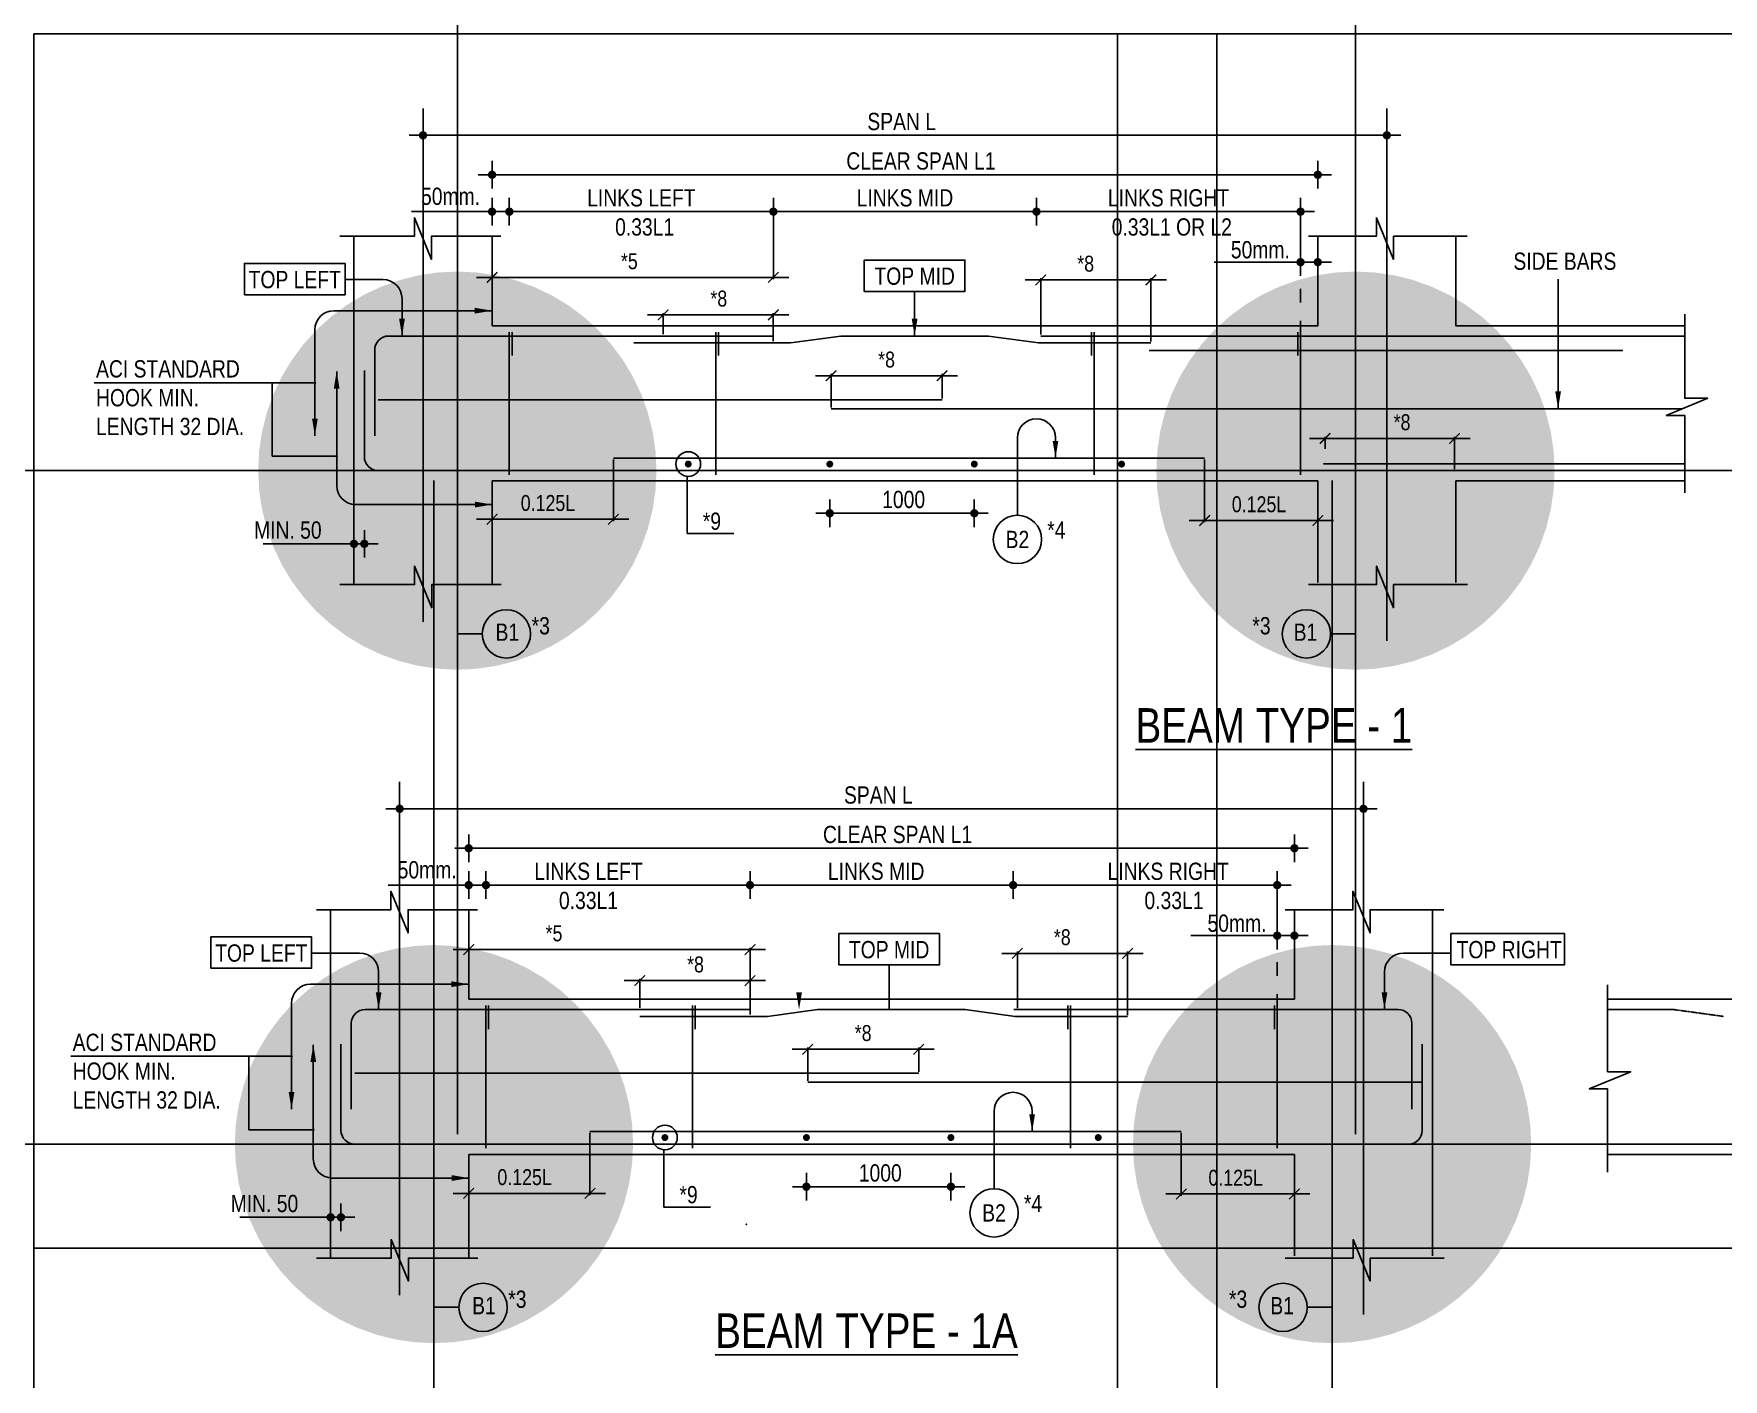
# Model space of a CAD drawing. Header units: millimetres. Extents: x 2250 to 89875, y -16050 to 57150.
# Drawn here: x 2250 to 27701, y 36876 to 57150 of the extents above; entities that cross this region are included whole.
import ezdxf
from ezdxf.enums import TextEntityAlignment as Align

# ---------------------------------------------------------------- set-up
doc = ezdxf.new("R2010")
doc.units = ezdxf.units.MM
doc.linetypes.add('CENTER', pattern=[2, 1.25, -0.25, 0.25, -0.25])
doc.linetypes.add('DASHED', pattern=[0.75, 0.5, -0.25])
for name, color, linetype in [('A-DIMN-25', 1, 'Continuous'), ('S-BARMRK', 7, 'Continuous'), ('S-brkline-8', 8, 'Continuous'), ('S-CL', 15, 'CENTER'), ('S-G-DIMS', 1, 'Continuous'), ('S-LEAD', 4, 'Continuous'), ('S-LOCI-DIM-IN-100', 1, 'Continuous'), ('S-REINF', 4, 'Continuous'), ('S-strc2', 2, 'Continuous'), ('S-symb-brkl', 8, 'Continuous'), ('S-TEXT-GA', 2, 'Continuous'), ('S-text-tit', 4, 'Continuous')]:
    doc.layers.add(name, color=color, linetype=linetype)
doc.layers.add('NPLT-JLA', color=193, linetype='Continuous', plot=False)
doc.styles.add('ARIAL', font='arial.ttf', dxfattribs={"width": 0.8})
doc.styles.add('TEXT-25 TIT', font='arial.ttf', dxfattribs={"width": 0.8, "height": 125})
doc.dimstyles.new('A-25-DIM-INT', dxfattribs={"dimscale": 25, "dimtxt": 1.8, "dimasz": 0.008, "dimexe": 100, "dimexo": 100, "dimgap": 1, "dimtad": 1, "dimdec": 4, "dimdsep": 46, "dimtxsty": 'ARIAL', "dimblk1": 'WSA-DOT-1', "dimblk2": 'WSA-DOT-1', "dimsah": 1, "dimcen": 0.025, "dimse1": 1, "dimse2": 1, "dimclrd": 1, "dimclre": 5, "dimclrt": 2, "dimazin": 2, "dimtfac": 1, "dimtdec": 4, "dimtix": 1, "dimtmove": 2, "dimatfit": 3, "dimldrblk": 'WSA-DOT-1', "dimfxl": 1, "dimtolj": 1, "dimtzin": 0, "dimarcsym": 0})
doc.dimstyles.new('ARIALDIMS', dxfattribs={"dimscale": 12, "dimtxt": 20, "dimasz": 19.5, "dimexe": 2.25, "dimexo": 1.75, "dimgap": 10, "dimtad": 1, "dimzin": 3, "dimdsep": 46, "dimtxsty": 'ARIAL', "dimblk1": 'nyatick', "dimblk2": 'nyatick', "dimsah": 1, "dimcen": 2.25, "dimclrd": 1, "dimclre": 1, "dimclrt": 2, "dimadec": 0, "dimazin": 0, "dimtfac": 1, "dimtmove": 0, "dimatfit": 3, "dimfxl": 1, "dimfrac": 2, "dimtolj": 1, "dimtzin": 0, "dimarcsym": 0})

# ---------------------------------------------------------------- blocks, each defined once
blk = doc.blocks.new('nyatick')
at = {"layer": 'S-G-DIMS'}
blk.add_line((-1.01, 0), (1, 0), dxfattribs=at)
at = {"layer": 'S-G-DIMS', "const_width": 0.08}
blk.add_lwpolyline([(0.34, 0.34), (-0.34, -0.34)], dxfattribs=at)
blk = doc.blocks.new('*D787')
at = {"layer": 'Defpoints', "color": 0, "transparency": 16777216}
for p in [(13392, 54470), (13392, 53479), (9154, 52955)]:
    blk.add_point(p, dxfattribs=at)
at = {"layer": 'S-G-DIMS', "color": 1, "lineweight": -2, "transparency": 16777216}
for p, q in [((13392, 54449), (13392, 53452)), ((9154, 52976), (9154, 53506)), ((9388, 53479), (13158, 53479))]:
    blk.add_line(p, q, dxfattribs=at)
at = {"layer": 'S-G-DIMS', "color": 1, "lineweight": -2, "transparency": 16777216, "xscale": 234, "yscale": 234, "zscale": 234, "rotation": 180}
blk.add_blockref('nyatick', (9154, 53479), dxfattribs=at)
at = {"layer": 'S-G-DIMS', "color": 1, "lineweight": -2, "transparency": 16777216, "xscale": 234, "yscale": 234, "zscale": 234}
blk.add_blockref('nyatick', (13392, 53479), dxfattribs=at)
at = {"layer": 'S-G-DIMS', "color": 2, "transparency": 16777216, "insert": (11222, 53721), "char_height": 240, "attachment_point": 5, "style": 'ARIAL'}
blk.add_mtext('\\A1;*5', dxfattribs=at)
blk = doc.blocks.new('*D788')
at = {"layer": 'Defpoints', "color": 0, "transparency": 16777216}
for p in [(19889, 50756), (19889, 49816), (21594, 49309)]:
    blk.add_point(p, dxfattribs=at)
at = {"layer": 'S-G-DIMS', "color": 1, "lineweight": -2, "transparency": 16777216}
for p, q in [((19889, 50735), (19889, 49789)), ((21360, 49816), (20123, 49816)), ((21594, 49330), (21594, 49843))]:
    blk.add_line(p, q, dxfattribs=at)
at = {"layer": 'S-G-DIMS', "color": 1, "lineweight": -2, "transparency": 16777216, "xscale": 234, "yscale": 234, "zscale": 234, "rotation": 180}
blk.add_blockref('nyatick', (19889, 49816), dxfattribs=at)
at = {"layer": 'S-G-DIMS', "color": 1, "lineweight": -2, "transparency": 16777216, "xscale": 234, "yscale": 234, "zscale": 234}
blk.add_blockref('nyatick', (21594, 49816), dxfattribs=at)
at = {"layer": 'S-G-DIMS', "color": 2, "transparency": 16777216, "insert": (20708, 50059), "char_height": 240, "attachment_point": 5, "style": 'ARIAL'}
blk.add_mtext('\\A1;0.125L', dxfattribs=at)
blk = doc.blocks.new('*D789')
at = {"layer": 'Defpoints', "color": 0, "transparency": 16777216}
for p in [(10981, 50756), (9154, 50324), (10981, 49835)]:
    blk.add_point(p, dxfattribs=at)
at = {"layer": 'S-G-DIMS', "color": 1, "lineweight": -2, "transparency": 16777216}
for p, q in [((10981, 50735), (10981, 49808)), ((9154, 50303), (9154, 49808)), ((9388, 49835), (10747, 49835))]:
    blk.add_line(p, q, dxfattribs=at)
at = {"layer": 'S-G-DIMS', "color": 1, "lineweight": -2, "transparency": 16777216, "xscale": 234, "yscale": 234, "zscale": 234, "rotation": 180}
blk.add_blockref('nyatick', (9154, 49835), dxfattribs=at)
at = {"layer": 'S-G-DIMS', "color": 1, "lineweight": -2, "transparency": 16777216, "xscale": 234, "yscale": 234, "zscale": 234}
blk.add_blockref('nyatick', (10981, 49835), dxfattribs=at)
at = {"layer": 'S-G-DIMS', "color": 2, "transparency": 16777216, "insert": (9996, 50078), "char_height": 240, "attachment_point": 5, "style": 'ARIAL'}
blk.add_mtext('\\A1;0.125L', dxfattribs=at)
blk = doc.blocks.new('WSA-DOT-1')
at = {"layer": 'S-LOCI-DIM-IN-100'}
for p, q in [((0, -200), (0, 200)), ((-200, 0), (200, 0))]:
    blk.add_line(p, q, dxfattribs=at)
at = {"layer": 'S-LOCI-DIM-IN-100', "color": 1, "const_width": 60}
blk.add_lwpolyline([(-30, 0, 1), (30, 0, 1)], format="xyb", close=True, dxfattribs=at)
blk = doc.blocks.new('*D777')
at = {"layer": 'Defpoints', "color": 0, "transparency": 16777216}
for p in [(17420, 53441), (17420, 52596), (19080, 52492)]:
    blk.add_point(p, dxfattribs=at)
at = {"layer": 'S-G-DIMS', "color": 1, "lineweight": -2, "transparency": 16777216}
for p, q in [((17420, 52617), (17420, 53468)), ((19080, 52513), (19080, 53468)), ((18846, 53441), (17654, 53441))]:
    blk.add_line(p, q, dxfattribs=at)
at = {"layer": 'S-G-DIMS', "color": 1, "lineweight": -2, "transparency": 16777216, "xscale": 234, "yscale": 234, "zscale": 234, "rotation": 180}
blk.add_blockref('nyatick', (17420, 53441), dxfattribs=at)
at = {"layer": 'S-G-DIMS', "color": 1, "lineweight": -2, "transparency": 16777216, "xscale": 234, "yscale": 234, "zscale": 234}
blk.add_blockref('nyatick', (19080, 53441), dxfattribs=at)
at = {"layer": 'S-G-DIMS', "color": 2, "transparency": 16777216, "insert": (18096, 53684), "char_height": 240, "attachment_point": 5, "style": 'ARIAL'}
blk.add_mtext('\\A1;*8', dxfattribs=at)
blk = doc.blocks.new('*D778')
at = {"layer": 'Defpoints', "color": 0, "transparency": 16777216}
for p in [(23653, 51052), (21703, 50877), (23653, 50567)]:
    blk.add_point(p, dxfattribs=at)
at = {"layer": 'S-G-DIMS', "color": 1, "lineweight": -2, "transparency": 16777216}
for p, q in [((21703, 50898), (21703, 51079)), ((21937, 51052), (23419, 51052)), ((23653, 50588), (23653, 51079))]:
    blk.add_line(p, q, dxfattribs=at)
at = {"layer": 'S-G-DIMS', "color": 1, "lineweight": -2, "transparency": 16777216, "xscale": 234, "yscale": 234, "zscale": 234, "rotation": 180}
blk.add_blockref('nyatick', (21703, 51052), dxfattribs=at)
at = {"layer": 'S-G-DIMS', "color": 1, "lineweight": -2, "transparency": 16777216, "xscale": 234, "yscale": 234, "zscale": 234}
blk.add_blockref('nyatick', (23653, 51052), dxfattribs=at)
at = {"layer": 'S-G-DIMS', "color": 2, "transparency": 16777216, "insert": (22826, 51295), "char_height": 240, "attachment_point": 5, "style": 'ARIAL'}
blk.add_mtext('\\A1; *8', dxfattribs=at)
blk = doc.blocks.new('*D785')
at = {"layer": 'Defpoints', "color": 0, "transparency": 16777216}
for p in [(14261, 51997), (14261, 51500), (15933, 51634)]:
    blk.add_point(p, dxfattribs=at)
at = {"layer": 'S-G-DIMS', "color": 1, "lineweight": -2, "transparency": 16777216}
for p, q in [((14261, 51521), (14261, 52024)), ((15699, 51997), (14495, 51997)), ((15933, 51655), (15933, 52024))]:
    blk.add_line(p, q, dxfattribs=at)
at = {"layer": 'S-G-DIMS', "color": 1, "lineweight": -2, "transparency": 16777216, "xscale": 234, "yscale": 234, "zscale": 234, "rotation": 180}
blk.add_blockref('nyatick', (14261, 51997), dxfattribs=at)
at = {"layer": 'S-G-DIMS', "color": 1, "lineweight": -2, "transparency": 16777216, "xscale": 234, "yscale": 234, "zscale": 234}
blk.add_blockref('nyatick', (15933, 51997), dxfattribs=at)
at = {"layer": 'S-G-DIMS', "color": 2, "transparency": 16777216, "insert": (15097, 52239), "char_height": 240, "attachment_point": 5, "style": 'ARIAL'}
blk.add_mtext('\\A1;*8', dxfattribs=at)
blk = doc.blocks.new('*D792')
at = {"layer": 'Defpoints', "color": 0, "transparency": 16777216}
for p in [(13041, 43351), (8802, 42807), (13041, 42447)]:
    blk.add_point(p, dxfattribs=at)
at = {"layer": 'S-G-DIMS', "color": 1, "lineweight": -2, "transparency": 16777216}
for p, q in [((8802, 42828), (8802, 43378)), ((9036, 43351), (12807, 43351)), ((13041, 42468), (13041, 43378))]:
    blk.add_line(p, q, dxfattribs=at)
at = {"layer": 'S-G-DIMS', "color": 1, "lineweight": -2, "transparency": 16777216, "xscale": 234, "yscale": 234, "zscale": 234, "rotation": 180}
blk.add_blockref('nyatick', (8802, 43351), dxfattribs=at)
at = {"layer": 'S-G-DIMS', "color": 1, "lineweight": -2, "transparency": 16777216, "xscale": 234, "yscale": 234, "zscale": 234}
blk.add_blockref('nyatick', (13041, 43351), dxfattribs=at)
at = {"layer": 'S-G-DIMS', "color": 2, "transparency": 16777216, "insert": (10087, 43593), "char_height": 240, "attachment_point": 5, "style": 'ARIAL'}
blk.add_mtext('\\A1;*5', dxfattribs=at)
blk = doc.blocks.new('*D793')
at = {"layer": 'Defpoints', "color": 0, "transparency": 16777216}
for p in [(19537, 40608), (19537, 39668), (21242, 39161)]:
    blk.add_point(p, dxfattribs=at)
at = {"layer": 'S-G-DIMS', "color": 1, "lineweight": -2, "transparency": 16777216}
for p, q in [((19537, 40587), (19537, 39641)), ((21008, 39668), (19771, 39668)), ((21242, 39182), (21242, 39695))]:
    blk.add_line(p, q, dxfattribs=at)
at = {"layer": 'S-G-DIMS', "color": 1, "lineweight": -2, "transparency": 16777216, "xscale": 234, "yscale": 234, "zscale": 234, "rotation": 180}
blk.add_blockref('nyatick', (19537, 39668), dxfattribs=at)
at = {"layer": 'S-G-DIMS', "color": 1, "lineweight": -2, "transparency": 16777216, "xscale": 234, "yscale": 234, "zscale": 234}
blk.add_blockref('nyatick', (21242, 39668), dxfattribs=at)
at = {"layer": 'S-G-DIMS', "color": 2, "transparency": 16777216, "insert": (20356, 39911), "char_height": 240, "attachment_point": 5, "style": 'ARIAL'}
blk.add_mtext('\\A1;0.125L', dxfattribs=at)
blk = doc.blocks.new('*D794')
at = {"layer": 'Defpoints', "color": 0, "transparency": 16777216}
for p in [(10629, 40608), (8802, 40175), (10629, 39677)]:
    blk.add_point(p, dxfattribs=at)
at = {"layer": 'S-G-DIMS', "color": 1, "lineweight": -2, "transparency": 16777216}
for p, q in [((10629, 40587), (10629, 39650)), ((8802, 40154), (8802, 39650)), ((9036, 39677), (10395, 39677))]:
    blk.add_line(p, q, dxfattribs=at)
at = {"layer": 'S-G-DIMS', "color": 1, "lineweight": -2, "transparency": 16777216, "xscale": 234, "yscale": 234, "zscale": 234, "rotation": 180}
blk.add_blockref('nyatick', (8802, 39677), dxfattribs=at)
at = {"layer": 'S-G-DIMS', "color": 1, "lineweight": -2, "transparency": 16777216, "xscale": 234, "yscale": 234, "zscale": 234}
blk.add_blockref('nyatick', (10629, 39677), dxfattribs=at)
at = {"layer": 'S-G-DIMS', "color": 2, "transparency": 16777216, "insert": (9644, 39920), "char_height": 240, "attachment_point": 5, "style": 'ARIAL'}
blk.add_mtext('\\A1;0.125L', dxfattribs=at)
blk = doc.blocks.new('*D808')
at = {"layer": 'Defpoints', "color": 0, "transparency": 16777216}
for p in [(17068, 43293), (17068, 42447), (18728, 42343)]:
    blk.add_point(p, dxfattribs=at)
at = {"layer": 'S-G-DIMS', "color": 1, "lineweight": -2, "transparency": 16777216}
for p, q in [((17068, 42468), (17068, 43320)), ((18494, 43293), (17302, 43293)), ((18728, 42364), (18728, 43320))]:
    blk.add_line(p, q, dxfattribs=at)
at = {"layer": 'S-G-DIMS', "color": 1, "lineweight": -2, "transparency": 16777216, "xscale": 234, "yscale": 234, "zscale": 234, "rotation": 180}
blk.add_blockref('nyatick', (17068, 43293), dxfattribs=at)
at = {"layer": 'S-G-DIMS', "color": 1, "lineweight": -2, "transparency": 16777216, "xscale": 234, "yscale": 234, "zscale": 234}
blk.add_blockref('nyatick', (18728, 43293), dxfattribs=at)
at = {"layer": 'S-G-DIMS', "color": 2, "transparency": 16777216, "insert": (17744, 43535), "char_height": 240, "attachment_point": 5, "style": 'ARIAL'}
blk.add_mtext('\\A1;*8', dxfattribs=at)
blk = doc.blocks.new('*D809')
at = {"layer": 'Defpoints', "color": 0, "transparency": 16777216}
for p in [(13909, 41848), (15581, 41486), (13909, 41352)]:
    blk.add_point(p, dxfattribs=at)
at = {"layer": 'S-G-DIMS', "color": 1, "lineweight": -2, "transparency": 16777216}
for p, q in [((13909, 41373), (13909, 41875)), ((15347, 41848), (14143, 41848)), ((15581, 41507), (15581, 41875))]:
    blk.add_line(p, q, dxfattribs=at)
at = {"layer": 'S-G-DIMS', "color": 1, "lineweight": -2, "transparency": 16777216, "xscale": 234, "yscale": 234, "zscale": 234, "rotation": 180}
blk.add_blockref('nyatick', (13909, 41848), dxfattribs=at)
at = {"layer": 'S-G-DIMS', "color": 1, "lineweight": -2, "transparency": 16777216, "xscale": 234, "yscale": 234, "zscale": 234}
blk.add_blockref('nyatick', (15581, 41848), dxfattribs=at)
at = {"layer": 'S-G-DIMS', "color": 2, "transparency": 16777216, "insert": (14745, 42091), "char_height": 240, "attachment_point": 5, "style": 'ARIAL'}
blk.add_mtext('\\A1;*8', dxfattribs=at)
blk = doc.blocks.new('*D796')
at = {"layer": 'Defpoints', "color": 0, "transparency": 16777216}
for p in [(11731, 52915), (11731, 52602), (13391, 52498)]:
    blk.add_point(p, dxfattribs=at)
at = {"layer": 'S-G-DIMS', "color": 1, "lineweight": -2, "transparency": 16777216}
for p, q in [((11731, 52623), (11731, 52942)), ((13391, 52519), (13391, 52942)), ((13157, 52915), (11965, 52915))]:
    blk.add_line(p, q, dxfattribs=at)
at = {"layer": 'S-G-DIMS', "color": 1, "lineweight": -2, "transparency": 16777216, "xscale": 234, "yscale": 234, "zscale": 234, "rotation": 180}
blk.add_blockref('nyatick', (11731, 52915), dxfattribs=at)
at = {"layer": 'S-G-DIMS', "color": 1, "lineweight": -2, "transparency": 16777216, "xscale": 234, "yscale": 234, "zscale": 234}
blk.add_blockref('nyatick', (13391, 52915), dxfattribs=at)
at = {"layer": 'S-G-DIMS', "color": 2, "transparency": 16777216, "insert": (12570, 53158), "char_height": 240, "attachment_point": 5, "style": 'ARIAL'}
blk.add_mtext('\\A1;*8', dxfattribs=at)
blk = doc.blocks.new('*D797')
at = {"layer": 'Defpoints', "color": 0, "transparency": 16777216}
for p in [(11380, 42883), (11380, 42453), (13040, 42349)]:
    blk.add_point(p, dxfattribs=at)
at = {"layer": 'S-G-DIMS', "color": 1, "lineweight": -2, "transparency": 16777216}
for p, q in [((11380, 42474), (11380, 42910)), ((12806, 42883), (11614, 42883)), ((13040, 42370), (13040, 42910))]:
    blk.add_line(p, q, dxfattribs=at)
at = {"layer": 'S-G-DIMS', "color": 1, "lineweight": -2, "transparency": 16777216, "xscale": 234, "yscale": 234, "zscale": 234, "rotation": 180}
blk.add_blockref('nyatick', (11380, 42883), dxfattribs=at)
at = {"layer": 'S-G-DIMS', "color": 1, "lineweight": -2, "transparency": 16777216, "xscale": 234, "yscale": 234, "zscale": 234}
blk.add_blockref('nyatick', (13040, 42883), dxfattribs=at)
at = {"layer": 'S-G-DIMS', "color": 2, "transparency": 16777216, "insert": (12219, 43125), "char_height": 240, "attachment_point": 5, "style": 'ARIAL'}
blk.add_mtext('\\A1;*8', dxfattribs=at)

msp = doc.modelspace()

# ---------------------------------------------------------------- linework, layer by layer
at = {"layer": 'NPLT-JLA'}
for p, q in [((2250, 57150), (2250, -16050)), ((89875, 57150), (2250, 57150)), ((18575, 57150), (18575, -16050)), ((18575, 57150), (18575, 2250)), ((20075, 57150), (20075, -16050)), ((20075, 57150), (89875, 57150)), ((20075, 57150), (20075, 2250)), ((2250, 38850), (89875, 38850)), ((2250, 38850), (72050, 38850)), ((2250, 38850), (72050, 38850)), ((20075, 38850.00004), (89875, 38850.00004))]:
    msp.add_line(p, q, dxfattribs=at)
msp.add_point((12986.70681, 39210.70269), dxfattribs=at)
at = {"layer": 'S-BARMRK'}
for points in [[(14761.90922, 53268.16353), (16277.2158, 53268.16353), (16277.2158, 53740.18325), (14761.90922, 53740.18325)], [(5423.16259, 53216.83461), (6938.46917, 53216.83461), (6938.46917, 53688.85433), (5423.16259, 53688.85433)], [(4919.19513, 43068.54862), (6434.50171, 43068.54862), (6434.50171, 43540.56834), (4919.19513, 43540.56834)], [(14377.08335, 43119.87755), (15892.38993, 43119.87755), (15892.38993, 43591.89726), (14377.08335, 43591.89726)], [(23598.9648, 43119.87755), (25308.7067, 43119.87755), (25308.7067, 43591.89726), (23598.9648, 43591.89726)]]:
    msp.add_lwpolyline(points, close=True, dxfattribs=at)
for centre in [(17068.17193, 49530.74288), (9369.61421, 48107.40292), (21422.33571, 48107.40292), (16716.11533, 39382.45689), (9017.55761, 37959.11693), (21070.27911, 37959.11693)]:
    msp.add_circle(centre, 364.05719, dxfattribs=at)
at = {"layer": 'S-brkline-8', "color": 1, "linetype": 'Continuous'}
for points in [[(9286.12922, 54098.85658), (8241.27211, 54098.85658), (8241.27211, 53750.68364), (7983.00741, 54376.65414), (7983.00741, 54098.85658), (6859.74003, 54098.85658)], [(23845.43766, 54098.85658), (22734.10414, 54098.85658), (22734.10414, 53750.68364), (22475.83944, 54376.65414), (22475.83944, 54098.85658), (21452.28668, 54098.85658)], [(27120.6735, 52924.58763), (27120.6735, 51658.25284), (27468.84644, 51658.25284), (26842.87594, 51399.98813), (27120.6735, 51399.98813), (27120.6735, 50230.58313)], [(9289.455, 48850.26837), (8244.59789, 48850.26837), (8244.59789, 48502.09543), (7986.33318, 49128.06593), (7986.33318, 48850.26837), (6863.06581, 48850.26837)], [(23847.79014, 48850.26837), (22736.45662, 48850.26837), (22736.45662, 48502.09543), (22478.19191, 49128.06593), (22478.19191, 48850.26837), (21454.63915, 48850.26837)], [(8934.07262, 43950.57059), (7889.21551, 43950.57059), (7889.21551, 43602.39765), (7630.9508, 44228.36815), (7630.9508, 43950.57059), (6507.68343, 43950.57059)], [(23493.38106, 43950.57059), (22382.04754, 43950.57059), (22382.04754, 43602.39765), (22123.78283, 44228.36815), (22123.78283, 43950.57059), (21100.23007, 43950.57059)], [(25960.01418, 42819.2766), (25960.01418, 41509.96685), (26308.18712, 41509.96685), (25682.21662, 41251.70214), (25960.01418, 41251.70214), (25960.01418, 39993.70711)], [(8937.39839, 38701.98238), (7892.54129, 38701.98238), (7892.54129, 38353.80944), (7634.27658, 38979.77994), (7634.27658, 38701.98238), (6511.0092, 38701.98238)], [(23495.73353, 38701.98238), (22384.40002, 38701.98238), (22384.40002, 38353.80944), (22126.13531, 38979.77994), (22126.13531, 38701.98238), (21102.58255, 38701.98238)]]:
    msp.add_lwpolyline(points, dxfattribs=at)
at = {"layer": 'S-CL', "color": 1, "linetype": 'CENTER'}
for p, q in [((8113.86492, 56026.18652), (8113.86492, 48285.54682)), ((22633.96088, 56026.18652), (22633.96088, 48000.9932)), ((7761.80832, 45877.90053), (7761.80832, 38137.26083)), ((22281.90428, 45877.90053), (22281.90428, 37852.70721))]:
    msp.add_line(p, q, dxfattribs=at)
at = {"layer": 'S-LEAD', "color": 1}
for p, q in [((21333.75662, 53523.84896), (21333.75662, 54596.09277)), ((21333.75662, 53100.39036), (21333.75662, 53306.29225)), ((21333.75662, 52643.90975), (21333.75662, 52826.50199)), ((6813.04399, 50342.89812), (6813.04399, 52062.68876)), ((5843.2931, 50782.76819), (5843.2931, 51891.11875)), ((7073.70151, 50055.92266), (9159.1693, 50055.92266)), ((7099.7056, 49464.08526), (5706.10886, 49464.08526)), ((20981.70002, 43375.56297), (20981.70002, 44447.80678)), ((20981.70002, 42952.10437), (20981.70002, 43158.00626)), ((20981.70002, 42495.62376), (20981.70002, 42678.216)), ((5491.23649, 40634.4822), (5491.23649, 41742.83276)), ((6460.98739, 40194.61214), (6460.98739, 41914.40277)), ((6721.64491, 39907.63667), (8807.1127, 39907.63667)), ((6747.64899, 39315.79928), (5354.05226, 39315.79928))]:
    msp.add_line(p, q, dxfattribs=at)
for centre in [(7100.01946, 50342.89812), (6747.96286, 40194.61214)]:
    msp.add_arc(centre, 286.97547, 180, 270, dxfattribs=at)
for points in [[(6856.38413, 51802.64791), (6769.70385, 51802.64791), (6813.04399, 52062.68876)], [(6504.32753, 41654.36192), (6417.64725, 41654.36192), (6460.98739, 41914.40277)]]:
    msp.add_solid(points, dxfattribs=at)
at = {"layer": 'S-REINF'}
for p, q in [((7593.78322, 52595.64113), (13391.90832, 52595.64113)), ((9414.06918, 52653.6221), (9414.06918, 50505.24954)), ((9454.29939, 52653.6221), (9454.29939, 52300.09244)), ((11289.64845, 52491.62478), (13651.94917, 52491.62478)), ((12525.2051, 52653.6221), (12525.2051, 50505.24954)), ((12565.4353, 52653.6221), (12565.4353, 52300.09244)), ((13651.94917, 52491.62478), (14405.86377, 52595.64113)), ((14405.86377, 52595.64113), (16633.26126, 52595.64113)), ((16633.26126, 52595.64113), (17387.17586, 52491.62478)), ((17387.17586, 52491.62478), (19079.67882, 52491.62478)), ((18182.3905, 52653.6221), (18182.3905, 52300.09244)), ((18222.62071, 52653.6221), (18222.62071, 50505.24954)), ((21293.52641, 52653.6221), (21293.52641, 52300.09244)), ((21333.75662, 52653.6221), (21333.75662, 50505.24954)), ((7385.75053, 52387.60844), (7385.75053, 51091.94164)), ((7229.72602, 50775.35516), (7229.72602, 52075.23062)), ((7437.75871, 51633.91741), (15932.91405, 51633.91741)), ((14260.56607, 51500.25886), (27085.90769, 51500.25886)), ((10980.85346, 50755.78651), (19888.69331, 50755.78651)), ((7437.75871, 50567.32248), (23652.83377, 50567.32248)), ((9062.01258, 42505.33611), (9062.01258, 40356.96355)), ((9102.24278, 42505.33611), (9102.24278, 42151.80645)), ((12173.14849, 42505.33611), (12173.14849, 40356.96355)), ((12213.3787, 42505.33611), (12213.3787, 42151.80645)), ((17830.3339, 42505.33611), (17830.3339, 42151.80645)), ((17870.5641, 42505.33611), (17870.5641, 40356.96355)), ((20941.46981, 42505.33611), (20941.46981, 42151.80645)), ((20981.70002, 42505.33611), (20981.70002, 40356.96355)), ((7241.72661, 42447.35514), (13040.89303, 42447.35514)), ((11380.44256, 42343.3388), (13300.93389, 42343.3388)), ((13300.93389, 42343.3388), (14054.84849, 42447.35514)), ((14054.84849, 42447.35514), (16281.20465, 42447.35514)), ((16281.20465, 42447.35514), (17035.11926, 42343.3388)), ((22801.98598, 42447.35514), (17013.34301, 42447.35514)), ((17035.11926, 42343.3388), (18727.62222, 42343.3388)), ((7033.69393, 42239.32246), (7033.69393, 40943.65566)), ((23010.01866, 42239.32246), (23010.01866, 40943.65566)), ((6877.66942, 40627.06917), (6877.66942, 41926.94463)), ((23166.04317, 40627.06917), (23166.04317, 41926.94463)), ((7085.7021, 41485.63142), (15580.85745, 41485.63142)), ((13908.50946, 41351.97288), (23166.04317, 41351.97288)), ((10628.79686, 40607.50052), (19536.6367, 40607.50052)), ((7085.7021, 40419.03649), (22958.01049, 40419.03649)), ((30564.56555, 40419.03649), (25960.01418, 40419.03649))]:
    msp.add_line(p, q, dxfattribs=at)
at = {"layer": 'S-REINF', "linetype": 'DASHED', "ltscale": 0.5}
for p, q in [((17419.70208, 52595.64113), (27126.83167, 52595.64113)), ((19051.33377, 52375.59649), (26186.90046, 52375.59649)), ((21673.64686, 50671.33882), (27120.6735, 50671.33882))]:
    msp.add_line(p, q, dxfattribs=at)
at = {"layer": 'S-REINF', "linetype": 'DASHED'}
for p, q in [((26947.27277, 42447.35514), (25960.01418, 42447.35514)), ((27701.18737, 42343.3388), (26947.27277, 42447.35514))]:
    msp.add_line(p, q, dxfattribs=at)
at = {"layer": 'S-REINF', "const_width": 52.00817}
for points in [[(12083.76919, 50665.80422, 1), (12135.77736, 50665.80422, 1)], [(14215.62509, 50665.80422, 1), (14267.63326, 50665.80422, 1)], [(16444.66756, 50665.80422, -1), (16392.65939, 50665.80422, -1)], [(18664.05661, 50665.80422, -1), (18612.04844, 50665.80422, -1)], [(11731.71259, 40517.51823, 1), (11783.72076, 40517.51823, 1)], [(13863.56849, 40517.51823, 1), (13915.57666, 40517.51823, 1)], [(16092.61095, 40517.51823, -1), (16040.60278, 40517.51823, -1)], [(18312, 40517.51823, -1), (18259.99183, 40517.51823, -1)]]:
    msp.add_lwpolyline(points, format="xyb", close=True, dxfattribs=at)
at = {"layer": 'S-REINF'}
for centre, start, end in [((7593.78322, 52387.60844), 90, 180), ((7437.75871, 50775.35516), 180, 270), ((7241.72661, 42239.32246), 90, 180), ((22801.98598, 42239.32246), 0, 90), ((7085.7021, 40627.06917), 180, 270), ((22958.01049, 40627.06917), 270, 0)]:
    msp.add_arc(centre, 208.03268, start, end, dxfattribs=at)
at = {"layer": 'S-strc2'}
for p, q in [((7073.70151, 54098.85658), (7073.70151, 48850.26837)), ((9154.02833, 54090.2705), (9154.02833, 52751.66564)), ((21593.79747, 54090.2705), (21593.79747, 52751.66564)), ((23674.12429, 54098.85658), (23674.12429, 52751.66564)), ((9154.02833, 52751.66564), (21593.79747, 52751.66564)), ((23674.12429, 52751.66564), (27120.6735, 52751.66564)), ((9154.02833, 50411.29797), (21593.79747, 50411.29797)), ((9154.02833, 50411.29797), (9154.02833, 48850.26837)), ((21593.79747, 50411.29797), (21593.79747, 48883.48729)), ((23674.12429, 50411.29797), (23674.12429, 48883.48729)), ((23674.12429, 50411.29797), (27120.6735, 50411.29797)), ((6721.64491, 43950.57059), (6721.64491, 38701.98238)), ((8801.97173, 43941.98451), (8801.97173, 42603.37965)), ((21241.74087, 43941.98451), (21241.74087, 42603.37965)), ((23322.06769, 43950.57059), (23322.06769, 38735.2013)), ((8801.97173, 42603.37965), (21241.74087, 42603.37965)), ((30694.58597, 42603.37965), (25960.01418, 42603.37965)), ((8801.97173, 40263.01198), (21241.74087, 40263.01198)), ((8801.97173, 40263.01198), (8801.97173, 38701.98238)), ((21241.74087, 40263.01198), (21241.74087, 38735.2013)), ((30694.58597, 40263.01198), (25960.01418, 40263.01198))]:
    msp.add_line(p, q, dxfattribs=at)
at = {"layer": 'S-symb-brkl'}
for p, q in [((22633.96088, 48914.46253), (22633.96088, 48241.8898)), ((22281.90428, 38766.17655), (22281.90428, 38093.60381))]:
    msp.add_line(p, q, dxfattribs=at)
at = {"layer": 'S-TEXT-GA', "color": 1}
for p, q in [((8113.86492, 55619.77481), (22633.96088, 55619.77481)), ((9154.02833, 55025.37879), (21593.79747, 55025.37879)), ((9154.02833, 54469.83218), (7940.60103, 54469.83218)), ((9414.06918, 54469.83218), (21333.75662, 54469.83218)), ((21593.79747, 53708.38368), (20032.0606, 53708.38368)), ((25214.12792, 51500.25886), (25214.12792, 53454.70877)), ((6938.46917, 53446.52172), (7510.31722, 53446.52172)), ((15519.56251, 52595.64113), (15519.56251, 53268.16353)), ((6771.78404, 52977.27131), (9154.02833, 52977.27131)), ((7797.29269, 53159.54626), (7797.29269, 52595.64113)), ((6484.80857, 52690.29585), (6484.80857, 51091.94164)), ((17068.17193, 51060.75734), (17068.17193, 49894.80007)), ((17642.12287, 51060.75734), (17642.12287, 50755.78651)), ((12095.2632, 50480.27131), (12095.2632, 49619.06933)), ((14241.62917, 49924.98872), (16418.66347, 49924.98872)), ((12095.2632, 49619.06933), (12794.61338, 49619.06933)), ((7761.80832, 45471.48883), (22281.90428, 45471.48883)), ((8801.97173, 44877.0928), (21241.74087, 44877.0928)), ((8801.97173, 44321.54619), (7588.54442, 44321.54619)), ((9062.01258, 44321.54619), (20981.70002, 44321.54619)), ((21241.74087, 43560.09769), (19680.004, 43560.09769)), ((6434.50171, 43298.23574), (7158.26062, 43298.23574)), ((23598.9648, 43298.23574), (22885.45198, 43298.23574)), ((15134.73664, 42447.35514), (15134.73664, 43119.87755)), ((6419.72744, 42828.98533), (8801.97173, 42828.98533)), ((7445.23609, 43011.26027), (7445.23609, 42447.35514)), ((22598.47651, 43011.26027), (22598.47651, 42447.35514)), ((6132.75197, 42542.00986), (6132.75197, 40943.65566)), ((16716.11533, 40912.47135), (16716.11533, 39746.51408)), ((17290.06626, 40912.47135), (17290.06626, 40607.50052)), ((11743.20659, 40331.98532), (11743.20659, 39470.78334)), ((13889.57257, 39776.70273), (16066.60687, 39776.70273)), ((11743.20659, 39470.78334), (12442.55677, 39470.78334))]:
    msp.add_line(p, q, dxfattribs=at)
for centre in [(12109.77328, 50665.80422), (11757.71668, 40517.51823)]:
    msp.add_circle(centre, 186.09944, dxfattribs=at)
for centre, start, end in [((7510.31722, 53159.54626), 0, 90), ((6771.78404, 52690.29585), 90, 180), ((17355.1474, 51060.7544), 0, 180), ((7158.26062, 43011.26027), 0, 90), ((22885.45198, 43011.26027), 90, 180), ((6419.72744, 42542.00986), 90, 180), ((17003.0908, 40912.46842), 0, 180)]:
    msp.add_arc(centre, 286.97547, start, end, dxfattribs=at)
for points in [[(8893.98748, 53020.61146), (8893.98748, 52933.93117), (9154.02833, 52977.27131)], [(7753.95255, 52855.68198), (7840.63283, 52855.68198), (7797.29269, 52595.64113)], [(15562.90266, 52855.68198), (15476.22237, 52855.68198), (15519.56251, 52595.64113)], [(25257.46806, 51760.29972), (25170.78777, 51760.29972), (25214.12792, 51500.25886)], [(6528.14871, 51351.9825), (6441.46843, 51351.9825), (6484.80857, 51091.94164)], [(17685.46301, 51015.82736), (17598.78273, 51015.82736), (17642.12287, 50755.78651)], [(8899.12845, 50012.58251), (8899.12845, 50099.2628), (9159.1693, 50055.92266)], [(8541.93087, 42872.32547), (8541.93087, 42785.64518), (8801.97173, 42828.98533)], [(7401.89594, 42707.39599), (7488.57623, 42707.39599), (7445.23609, 42447.35514)], [(13822.65045, 42707.39599), (13735.97016, 42707.39599), (13779.31031, 42447.35514)], [(22641.81665, 42707.39599), (22555.13637, 42707.39599), (22598.47651, 42447.35514)], [(6176.09211, 41203.69651), (6089.41183, 41203.69651), (6132.75197, 40943.65566)], [(17333.40641, 40867.54137), (17246.72612, 40867.54137), (17290.06626, 40607.50052)], [(8547.07184, 39864.29653), (8547.07184, 39950.97681), (8807.1127, 39907.63667)]]:
    msp.add_solid(points, dxfattribs=at)

# ---------------------------------------------------------------- block references
at = {"layer": 'A-DIMN-25', "color": 5, "xscale": 1.041319145750028, "yscale": 1.041319145750028, "zscale": 1.041319145750028, "rotation": 180}
for p in [(8113.86492, 55619.77481), (22633.96088, 55619.77481), (9154.02833, 55025.37879), (21593.79747, 55025.37879), (9154.02833, 54469.83218), (9414.06918, 54469.83218), (9414.06918, 54469.83218), (13391.90832, 54469.83218), (17355.91748, 54469.83218), (21333.75662, 54469.83218), (21333.75662, 53708.38368), (21593.79747, 53708.38368), (14241.62917, 49924.98872), (16418.66347, 49924.98872), (7073.70151, 49464.08526), (7229.72602, 49464.08526), (7761.80832, 45471.48883), (22281.90428, 45471.48883), (8801.97173, 44877.0928), (21241.74087, 44877.0928), (8801.97173, 44321.54619), (9062.01258, 44321.54619), (9062.01258, 44321.54619), (13039.85171, 44321.54619), (17003.86088, 44321.54619), (20981.70002, 44321.54619), (20981.70002, 43560.09769), (21241.74087, 43560.09769), (13889.57257, 39776.70273), (16066.60687, 39776.70273), (6721.64491, 39315.79928), (6877.66942, 39315.79928)]:
    msp.add_blockref('WSA-DOT-1', p, dxfattribs=at)

# ---------------------------------------------------------------- texts
at = {"layer": 'S-TEXT-GA', "color": 2, "style": 'ARIAL', "width": 0.8}
for s, height, p in [('SPAN L', 260.329786, (15324.86301, 55619.77481)), ('CLEAR SPAN L1 ', 260.3297864, (15655.0576, 55025.37879)), ('LINKS LEFT', 260.329786, (11402.98875, 54469.83218)), ('LINKS MID', 260.329786, (15373.9129, 54469.83218)), ('LINKS RIGHT', 260.3297864, (19344.83705, 54469.83218)), ('0.33L1', 260.329786, (11452.45838, 54030.83381)), ('0.33L1 OR L2', 260.3297864, (19394.30668, 54030.83381)), ('SIDE BARS', 260.329786, (25316.06257, 53514.90654)), ('1000', 260.329786, (15354.36517, 49924.98872)), ('SPAN L', 260.329786, (14972.80641, 45471.48883)), ('CLEAR SPAN L1 ', 260.3297864, (15303.001, 44877.0928)), ('LINKS LEFT', 260.329786, (10606.48808, 44321.54619)), ('LINKS MID', 260.329786, (14940.62225, 44321.54619)), ('LINKS RIGHT', 260.3297864, (19339.12474, 44321.54619)), ('0.33L1', 260.329786, (10606.48808, 43882.54782)), ('0.33L1', 260.329786, (19426.933, 43882.54782)), ('1000', 260.329786, (15002.30856, 39776.70273))]:
    msp.add_text(s, height=height, dxfattribs=at).set_placement(p, align=Align.BOTTOM_CENTER)
for p in [(8972.76172, 54492.68011), (21172.90935, 53687.70488), (8620.70512, 44344.39412), (20820.85275, 43539.41889)]:
    msp.add_text('50mm.', height=260.329786, dxfattribs=at).set_placement(p, align=Align.BOTTOM_RIGHT)
for s, p in [('TOP LEFT', (6181.72454, 53446.52172)), ('TOP MID', (15520.47117, 53497.85065)), ('B2', (17068.17193, 49530.74288)), ('B1', (9383.8204, 48132.9927)), ('B1', (21408.12953, 48132.9927)), ('TOP LEFT', (5677.75707, 43298.23574)), ('TOP MID', (15135.64529, 43349.56466)), ('TOP RIGHT', (24476.54243, 43349.56466)), ('B2', (16716.11533, 39382.45689)), ('B1', (9031.7638, 37984.70671)), ('B1', (21056.07292, 37984.70671))]:
    msp.add_text(s, height=260.329786, dxfattribs=at).set_placement(p, align=Align.MIDDLE_CENTER)
for s, p in [('*9', (12328.55447, 49597.0353)), ('MIN. 50', (5567.85005, 49464.08526)), ('*4', (17517.66902, 49464.08526)), ('*3', (9749.59596, 48021.89878)), ('*3', (20607.26594, 48021.89878)), ('*9', (11976.49787, 39448.74931)), ('MIN. 50', (5215.79344, 39315.79928)), ('*4', (17165.61241, 39315.79928)), ('*3', (9397.53935, 37873.61279)), ('*3', (20255.20933, 37873.61279))]:
    msp.add_text(s, height=260.329786, dxfattribs=at).set_placement(p, align=Align.BOTTOM_LEFT)
at = {"layer": 'S-TEXT-GA', "color": 2, "char_height": 260.3297864, "width": 2620.0578412, "attachment_point": 1, "style": 'ARIAL'}
for insert in [(3187.7185, 52230.85397), (2835.6619, 42082.56798)]:
    msp.add_mtext('ACI STANDARD HOOK MIN. LENGTH 32 DIA. ', dxfattribs=dict(at, insert=insert))
at = {"layer": 'S-text-tit', "style": 'TEXT-25 TIT', "width": 0.8}
for s, p in [('%%UBEAM TYPE - 1', (20932.25965, 46311.45706)), ('%%UBEAM TYPE - 1A', (14794.54314, 37191.47001))]:
    msp.add_text(s, height=520.6595728, dxfattribs=at).set_placement(p, align=Align.BOTTOM_CENTER)

# ---------------------------------------------------------------- dimensions: what is measured, and where the dimension line sits
at = {"layer": 'S-G-DIMS'}
for base, p1, p2, text, picture, middle in [((13391.90832, 53479.05839), (9154.02833, 52955.00353), (13391.90832, 54469.83218), '*5', '*D787', (11222.17899, 53479.05839)), ((17419.70208, 53441.10815), (19079.67882, 52491.62478), (17419.70208, 52595.64113), '*8', '*D777', (18096.06833, 53441.10815)), ((11730.89025, 52915.24364), (13390.867, 52497.54238), (11730.89025, 52601.55872), '*8', '*D796', (12569.52287, 52915.24364)), ((10980.85346, 49835.29653), (9154.02833, 50323.61914), (10980.85346, 50755.78651), '0.125L', '*D789', (9996.29027, 49835.29653)), ((19888.69331, 49816.32616), (21593.79747, 49309.21891), (19888.69331, 50755.78651), '0.125L', '*D788', (20707.7108, 49816.32616)), ((13040.89303, 43351.08187), (8801.97173, 42806.71754), (13040.89303, 42447.35514), '*5', '*D792', (10087.4261, 43351.08187)), ((17067.64547, 43292.82216), (18727.62222, 42343.3388), (17067.64547, 42447.35514), '*8', '*D808', (17744.01173, 43292.82216)), ((11379.87497, 42882.56348), (13039.85171, 42349.2564), (11379.87497, 42453.27274), '*8', '*D797', (12218.50759, 42882.56348)), ((10628.79686, 39677.27889), (8801.97173, 40175.33315), (10628.79686, 40607.50052), '0.125L', '*D794', (9644.23367, 39677.27889)), ((19536.6367, 39668.04017), (21241.74087, 39160.93292), (19536.6367, 40607.50052), '0.125L', '*D793', (20355.65419, 39668.04017))]:
    dim = msp.add_linear_dim(base=base, p1=p1, p2=p2, text=text, dimstyle='ARIALDIMS', dxfattribs=at)
    dim.commit()
    dim.dimension.update_dxf_attribs({"geometry": picture, "text_midpoint": middle, "dimtype": 160})
for base, p1, p2, picture, middle in [((14260.56607, 51996.71681), (15932.91405, 51633.91741), (14260.56607, 51500.25886), '*D785', (15096.74006, 52239.25432)), ((13908.50946, 41848.43082), (15580.85745, 41485.63142), (13908.50946, 41351.97288), '*D809', (14744.68346, 42090.96833))]:
    dim = msp.add_linear_dim(base=base, p1=p1, p2=p2, text='*8', dimstyle='ARIALDIMS', dxfattribs=at)
    dim.commit()
    dim.dimension.update_dxf_attribs({"geometry": picture, "text_midpoint": middle})
dim = msp.add_linear_dim(base=(23652.83377, 51052.35587), p1=(21702.60613, 50876.62205), p2=(23652.83377, 50567.32248), angle=180, text=' *8', dimstyle='ARIALDIMS', dxfattribs=at)
dim.commit()
dim.dimension.update_dxf_attribs({"geometry": '*D778', "text_midpoint": (22825.93992, 51052.35587), "dimtype": 160})

# ---------------------------------------------------------------- leaders
at = {"layer": 'S-LEAD', "color": 1}
for points in [[(6484.80857, 51891.11875), (3157.83672, 51891.11875)], [(6813.04399, 50782.76819), (5843.2931, 50782.76819)], [(6132.75197, 41742.83276), (2805.78012, 41742.83276)], [(6460.98739, 40634.4822), (5491.23649, 40634.4822)]]:
    msp.add_leader(points, dimstyle='A-25-DIM-INT', override={"dimscale": 100, "dimasz": 0.4, "dimtad": 0, "dimclrd": 1, "dimldrblk": 'Dot'}, dxfattribs=at)
at = {"layer": 'S-TEXT-GA', "color": 1}
for points in [[(8630.83573, 50567.32248), (8630.83573, 48108.10637), (9005.55702, 48108.10637)], [(22161.1142, 50567.32248), (22161.1142, 48108.10637), (21786.39291, 48108.10637)], [(8278.77913, 40419.03649), (8278.77913, 37959.82038), (8653.50042, 37959.82038)], [(21809.0576, 40419.03649), (21809.0576, 37959.82038), (21434.3363, 37959.82038)]]:
    msp.add_leader(points, dimstyle='A-25-DIM-INT', override={"dimscale": 100, "dimasz": 0.5, "dimtad": 0, "dimclrd": 1}, dxfattribs=at)

doc.saveas('drawing.dxf')
